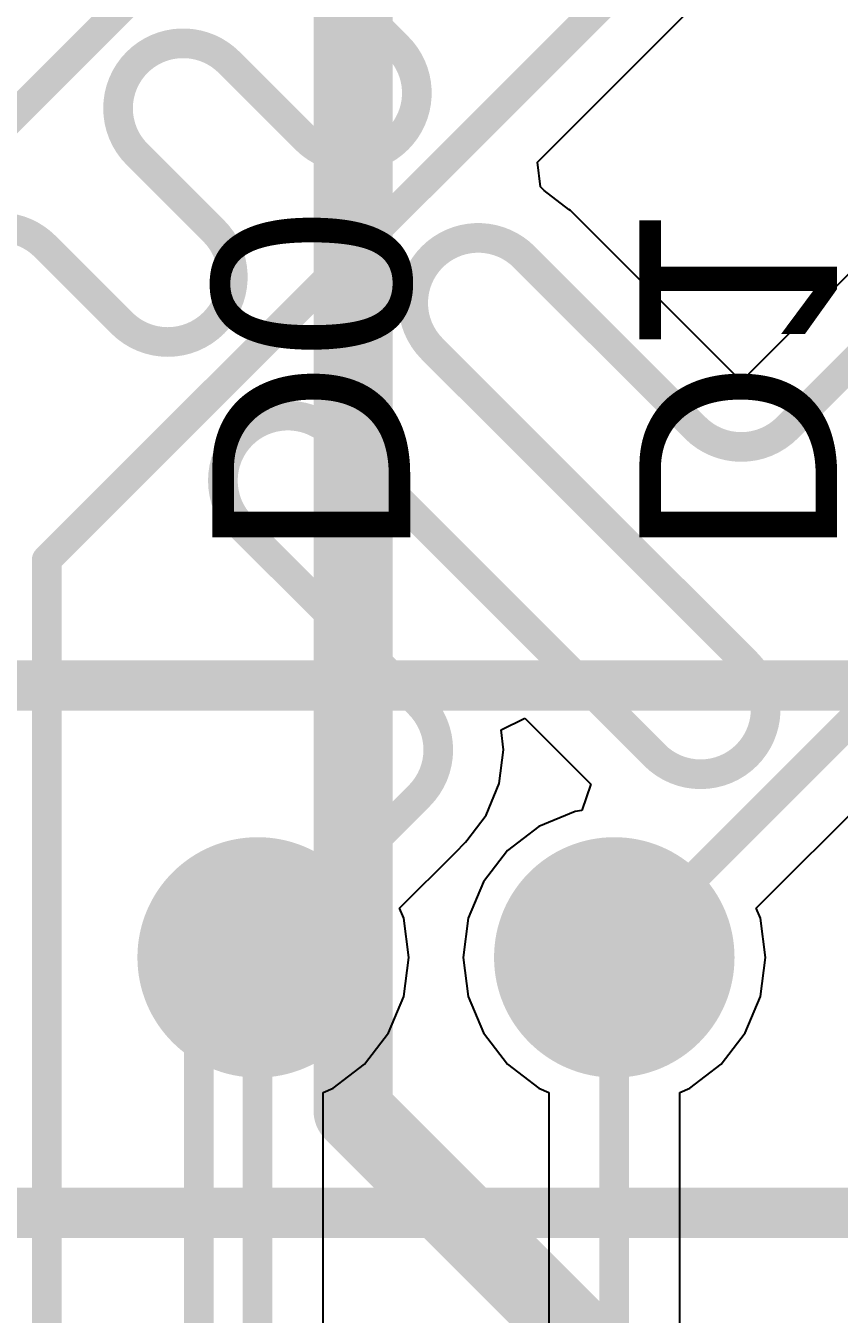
# Model space of a CAD drawing. Header units: millimetres. Extents: x 9.6 to 105, y 7.6 to 66.9.
# Drawn here: x 52.52 to 56.64, y 21.58 to 28.1 of the extents above; entities that cross this region are included whole.
import ezdxf

# ---------------------------------------------------------------- set-up
doc = ezdxf.new("R2010")
doc.units = ezdxf.units.MM
for name, color, linetype in [('BottomLayer', 5, 'Continuous'), ('BottomOverlay', 54, 'Continuous'), ('BottomPaste', 16, 'Continuous'), ('BottomSolder', 6, 'Continuous'), ('TopLayer', 1, 'Continuous')]:
    doc.layers.add(name, color=color, linetype=linetype)
doc.styles.add('Arial', font='arial.ttf', dxfattribs={"height": 0.2})

msp = doc.modelspace()

# ---------------------------------------------------------------- hatches: boundary and pattern name
at = {"layer": 'BottomLayer'}
h = msp.add_hatch(color=5, dxfattribs=at)
edge = h.paths.add_edge_path()
edge.add_arc((53.6956, 23.3895), 0.508, 0, 360)
h = msp.add_hatch(color=5, dxfattribs=at)
edge = h.paths.add_edge_path()
edge.add_arc((55.499, 23.3895), 0.508, 0, 360)
at = {"layer": 'BottomPaste'}
h = msp.add_hatch(color=16, dxfattribs=at)
edge = h.paths.add_edge_path()
edge.add_arc((53.6956, 23.3895), 0.458, 0, 360)
h = msp.add_hatch(color=16, dxfattribs=at)
edge = h.paths.add_edge_path()
edge.add_arc((55.499, 23.3895), 0.458, 0, 360)
at = {"layer": 'BottomSolder'}
h = msp.add_hatch(color=6, dxfattribs=at)
edge = h.paths.add_edge_path()
edge.add_arc((53.6956, 23.3895), 0.608, 0, 360)
h = msp.add_hatch(color=6, dxfattribs=at)
edge = h.paths.add_edge_path()
edge.add_arc((55.499, 23.3895), 0.608, 0, 360)

# ---------------------------------------------------------------- linework, layer by layer
at = {"layer": 'BottomLayer'}
for p, q in [((55.11, 27.4126), (58.737, 31.0396)), ((57.9083, 28.0708), (56.1454, 26.3079)), ((55.126, 27.2862), (55.11, 27.4126)), ((55.1449, 27.2679), (55.126, 27.2862)), ((55.2688, 27.1728), (55.1449, 27.2679)), ((55.2779, 27.1668), (55.2688, 27.1728)), ((55.2779, 27.1667), (55.2779, 27.1668)), ((56.1368, 26.3079), (55.2779, 27.1667)), ((55.2779, 27.1667), (55.2779, 27.1667)), ((55.2779, 27.1667), (55.2779, 27.1667)), ((56.1411, 26.3096), (56.1368, 26.3079)), ((56.1454, 26.3079), (56.1411, 26.3096)), ((56.2164, 23.6383), (57.8816, 25.3035)), ((54.9263, 24.5404), (55.0466, 24.5997)), ((55.0466, 24.5997), (55.3798, 24.2664)), ((54.9396, 24.4391), (54.9263, 24.5404)), ((54.9171, 24.2684), (54.9396, 24.4391)), ((54.8512, 24.1093), (54.9171, 24.2684)), ((55.3798, 24.2664), (55.3343, 24.1323)), ((55.3011, 24.128), (55.1167, 24.0516)), ((55.3343, 24.1323), (55.3011, 24.128)), ((54.7531, 23.9814), (54.8512, 24.1093)), ((55.1167, 24.0516), (54.9584, 23.9301)), ((54.413, 23.6383), (54.6939, 23.9192)), ((54.6939, 23.9192), (54.7469, 23.9722)), ((54.6939, 23.9192), (54.6939, 23.9192)), ((54.7469, 23.9722), (54.7531, 23.9814)), ((54.7469, 23.9722), (54.7469, 23.9722)), ((54.7469, 23.9722), (54.7469, 23.9722)), ((54.7469, 23.9722), (54.7469, 23.9722)), ((54.7469, 23.9722), (54.7469, 23.9722)), ((54.9584, 23.9301), (54.8369, 23.7718)), ((54.8369, 23.7718), (54.7605, 23.5874)), ((54.4341, 23.5874), (54.413, 23.6383)), ((56.2375, 23.5874), (56.2164, 23.6383)), ((54.4601, 23.3895), (54.4341, 23.5874)), ((54.7605, 23.5874), (54.7345, 23.3895)), ((56.2635, 23.3895), (56.2375, 23.5874)), ((54.4341, 23.1916), (54.4601, 23.3895)), ((54.7345, 23.3895), (54.7605, 23.1916)), ((56.2375, 23.1916), (56.2635, 23.3895)), ((54.3577, 23.0072), (54.4341, 23.1916)), ((54.7605, 23.1916), (54.8369, 23.0072)), ((56.1611, 23.0072), (56.2375, 23.1916)), ((54.2362, 22.8489), (54.3577, 23.0072)), ((54.8369, 23.0072), (54.9584, 22.8489)), ((56.0396, 22.8489), (56.1611, 23.0072)), ((54.0779, 22.7274), (54.2362, 22.8489)), ((54.9584, 22.8489), (55.1167, 22.7274)), ((55.8813, 22.7274), (56.0396, 22.8489)), ((54.027, 22.7063), (54.0779, 22.7274)), ((54.027, 18.7545), (54.027, 22.7063)), ((55.1167, 22.7274), (55.1676, 22.7063)), ((55.1676, 22.7063), (55.1676, 17.8401)), ((55.8304, 22.7063), (55.8813, 22.7274)), ((55.8304, 17.8401), (55.8304, 22.7063))]:
    msp.add_line(p, q, dxfattribs=at)
at = {"layer": 'BottomLayer', "const_width": 0.15}
for points in [[(50.0888, 25.273), (56.2864, 31.4706)], [(52.6288, 25.4), (58.7248, 31.496)], [(54.0166, 28.382), (54.4043, 27.9943)], [(53.5513, 27.9167), (53.939, 27.529)], [(56.3737, 26.0676), (58.1426, 27.8365)], [(53.0861, 27.4514), (53.4737, 27.0638)], [(52.6208, 26.9861), (53.0084, 26.5985)], [(54.5783, 26.9324), (54.5784, 26.9324)], [(55.0436, 26.9324), (55.9084, 26.0676)], [(54.5783, 26.4672), (56.1681, 24.8774)], [(54.0813, 26.0336), (55.7028, 24.4121)], [(53.616, 25.5684), (54.5126, 24.6718)], [(55.499, 23.3895), (57.6473, 25.5378)], [(52.6288, 17.8816), (52.6288, 25.4)], [(56.1681, 24.4121), (56.1681, 24.4121)], [(54.4596, 24.1535), (54.5126, 24.2065)], [(53.6956, 23.3895), (54.4596, 24.1535)], [(53.3985, 23.0924), (53.6956, 23.3895)], [(53.6956, 18.4404), (53.6956, 23.3895)], [(55.499, 17.526), (55.499, 23.3895)], [(53.3985, 17.8425), (53.3985, 23.0924)]]:
    msp.add_lwpolyline(points, dxfattribs=at)
for points in [[(53.086, 27.9167, -0.414214), (53.5513, 27.9167)], [(54.4043, 27.9943, -0.414214), (54.4043, 27.529)], [(53.086, 27.4514, -0.41421), (53.086, 27.9167)], [(54.4043, 27.529, -0.41421), (53.939, 27.529)], [(52.1555, 26.9861, -0.414214), (52.6208, 26.9861)], [(53.4737, 27.0637, -0.414214), (53.4737, 26.5985)], [(54.5783, 26.9324, -0.414214), (55.0436, 26.9324)], [(54.5783, 26.4671, -0.41421), (54.5783, 26.9324)], [(53.4737, 26.5985, -0.41421), (53.0084, 26.5985)], [(53.616, 26.0336, -0.414214), (54.0813, 26.0336)], [(56.3737, 26.0676, -0.41421), (55.9084, 26.0676)], [(53.616, 25.5684, -0.41421), (53.616, 26.0336)], [(56.1681, 24.8774, -0.414214), (56.1681, 24.4121)], [(54.5126, 24.6718, -0.41421), (54.5126, 24.2065)], [(56.1681, 24.4121, -0.41421), (55.7028, 24.4121)]]:
    msp.add_lwpolyline(points, format="xyb", dxfattribs=at)
at = {"layer": 'BottomLayer', "const_width": 0.075}
for points in [[(54.3668, 27.9943, 1), (54.4418, 27.9943, 1)], [(54.3668, 27.9943, 1), (54.4418, 27.9943, 1)], [(53.0485, 27.9167, 1), (53.1235, 27.9167, 1)], [(53.0485, 27.9167, 1), (53.1235, 27.9167, 1)], [(53.5138, 27.9167, 1), (53.5888, 27.9167, 1)], [(53.5138, 27.9167, 1), (53.5888, 27.9167, 1)], [(53.9015, 27.529, 1), (53.9765, 27.529, 1)], [(53.9015, 27.529, 1), (53.9765, 27.529, 1)], [(54.3668, 27.529, 1), (54.4418, 27.529, 1)], [(54.3668, 27.529, 1), (54.4418, 27.529, 1)], [(53.0485, 27.4514, 1), (53.1235, 27.4514, 1)], [(53.0486, 27.4514, 1), (53.1236, 27.4514, 1)], [(53.4362, 27.0638, 1), (53.5112, 27.0638, 1)], [(53.4362, 27.0637, 1), (53.5112, 27.0637, 1)], [(52.5833, 26.9861, 1), (52.6583, 26.9861, 1)], [(52.5833, 26.9861, 1), (52.6583, 26.9861, 1)], [(54.5408, 26.9324, 1), (54.6158, 26.9324, 1)], [(54.5408, 26.9324, 1), (54.6158, 26.9324, 1)], [(54.5408, 26.9324, 1), (54.6158, 26.9324, 1)], [(54.5409, 26.9324, 1), (54.6159, 26.9324, 1)], [(55.0061, 26.9324, 1), (55.0811, 26.9324, 1)], [(55.0061, 26.9324, 1), (55.0811, 26.9324, 1)], [(52.9709, 26.5985, 1), (53.0459, 26.5985, 1)], [(52.9709, 26.5985, 1), (53.0459, 26.5985, 1)], [(53.4362, 26.5985, 1), (53.5112, 26.5985, 1)], [(53.4362, 26.5985, 1), (53.5112, 26.5985, 1)], [(54.5408, 26.4672, 1), (54.6158, 26.4672, 1)], [(54.5408, 26.4671, 1), (54.6158, 26.4671, 1)], [(55.8709, 26.0676, 1), (55.9459, 26.0676, 1)], [(55.8709, 26.0676, 1), (55.9459, 26.0676, 1)], [(56.3362, 26.0676, 1), (56.4112, 26.0676, 1)], [(56.3362, 26.0676, 1), (56.4112, 26.0676, 1)], [(53.5785, 26.0336, 1), (53.6535, 26.0336, 1)], [(53.5785, 26.0336, 1), (53.6535, 26.0336, 1)], [(54.0438, 26.0336, 1), (54.1188, 26.0336, 1)], [(54.0438, 26.0336, 1), (54.1188, 26.0336, 1)], [(53.5785, 25.5684, 1), (53.6535, 25.5684, 1)], [(53.5785, 25.5684, 1), (53.6535, 25.5684, 1)], [(52.5913, 25.4, 1), (52.6663, 25.4, 1)], [(52.5913, 25.4, 1), (52.6663, 25.4, 1)], [(56.1306, 24.8774, 1), (56.2056, 24.8774, 1)], [(56.1306, 24.8774, 1), (56.2056, 24.8774, 1)], [(54.4751, 24.6718, 1), (54.5501, 24.6718, 1)], [(54.4751, 24.6718, 1), (54.5501, 24.6718, 1)], [(55.6653, 24.4121, 1), (55.7403, 24.4121, 1)], [(55.6653, 24.4121, 1), (55.7403, 24.4121, 1)], [(56.1306, 24.4121, 1), (56.2056, 24.4121, 1)], [(56.1306, 24.4121, 1), (56.2056, 24.4121, 1)], [(56.1306, 24.4121, 1), (56.2056, 24.4121, 1)], [(56.1306, 24.4121, 1), (56.2056, 24.4121, 1)], [(54.4751, 24.2065, 1), (54.5501, 24.2065, 1)], [(54.4751, 24.2065, 1), (54.5501, 24.2065, 1)], [(54.4221, 24.1535, 1), (54.4971, 24.1535, 1)], [(54.4221, 24.1535, 1), (54.4971, 24.1535, 1)], [(53.6581, 23.3895, 1), (53.7331, 23.3895, 1)], [(53.6581, 23.3895, 1), (53.7331, 23.3895, 1)], [(53.6581, 23.3895, 1), (53.7331, 23.3895, 1)], [(55.4615, 23.3895, 1), (55.5365, 23.3895, 1)], [(55.4615, 23.3895, 1), (55.5365, 23.3895, 1)], [(53.361, 23.0924, 1), (53.436, 23.0924, 1)], [(53.361, 23.0924, 1), (53.436, 23.0924, 1)]]:
    msp.add_lwpolyline(points, format="xyb", close=True, dxfattribs=at)
at = {"layer": 'BottomOverlay', "const_width": 0.254}
for points in [[(45.085, 24.765), (56.769, 24.765)], [(45.085, 22.098), (56.769, 22.098)]]:
    msp.add_lwpolyline(points, dxfattribs=at)
at = {"layer": 'TopLayer', "const_width": 0.4}
for points in [[(54.1782, 22.6131), (54.1782, 32.0585)], [(54.1782, 22.6131), (55.6585, 21.1328)]]:
    msp.add_lwpolyline(points, dxfattribs=at)
at = {"layer": 'TopLayer', "const_width": 0.2}
msp.add_lwpolyline([(54.0782, 22.6131, 1), (54.2782, 22.6131, 1)], format="xyb", close=True, dxfattribs=at)
msp.add_lwpolyline([(54.0782, 22.6131, 1), (54.2782, 22.6131, 1)], format="xyb", close=True, dxfattribs=at)

# ---------------------------------------------------------------- texts
at = {"layer": 'BottomOverlay', "style": 'Arial', "text_generation_flag": 2}
for s, p in [('D0', (53.467, 25.4)), ('D1', (55.626, 25.4))]:
    msp.add_text(s, height=1, rotation=270, dxfattribs=at).set_placement(p)

doc.saveas('drawing.dxf')
